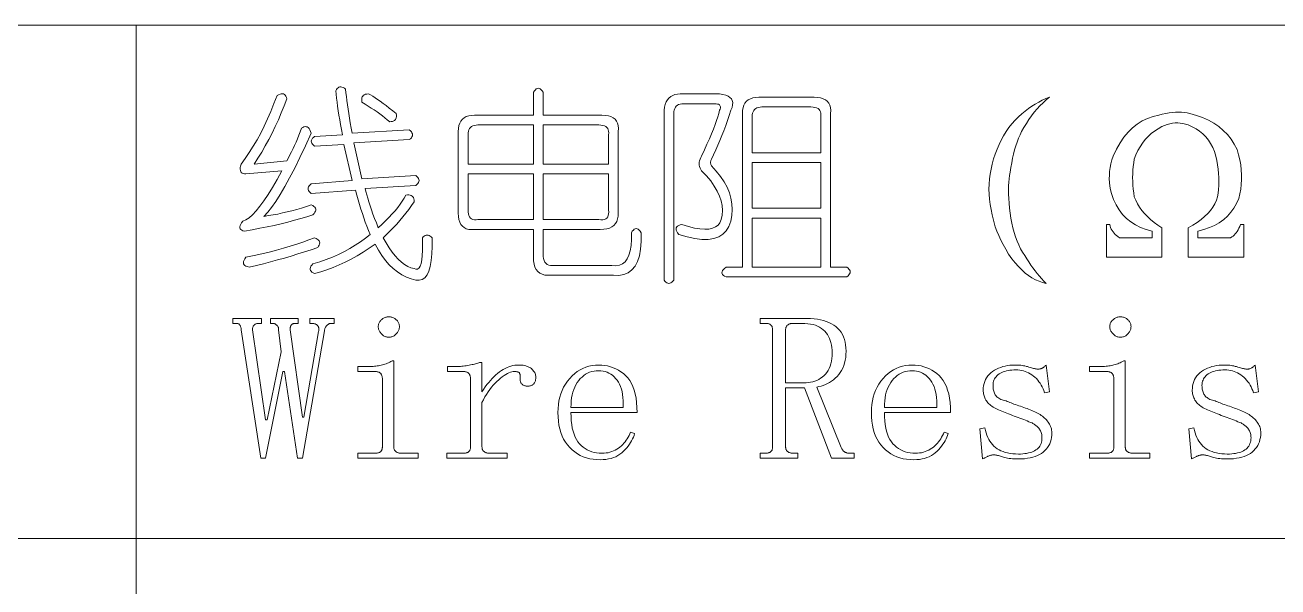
# Model space of a CAD drawing. Extents: x 1 to 297, y 1 to 210.
# Drawn here: x 130.98 to 144.13, y 50.61 to 56.51 of the extents above; entities that cross this region are included whole.
import ezdxf

# ---------------------------------------------------------------- set-up
doc = ezdxf.new("R2010")
doc.units = 0

msp = doc.modelspace()

# ---------------------------------------------------------------- linework, layer by layer
at = {"color": 7, "lineweight": 13}
for p, q in [((1.306, 56.508), (219.321, 56.508)), ((132.141, 56.508), (132.141, 29.565)), ((1.306, 51.119), (219.321, 51.119))]:
    msp.add_line(p, q, dxfattribs=at)
for points in [[(133.621, 55.768), (133.637, 55.777), (133.653, 55.783), (133.666, 55.786), (133.679, 55.787), (133.69, 55.785), (133.699, 55.78), (133.707, 55.773), (133.714, 55.762), (133.72, 55.749), (133.724, 55.733), (133.696, 55.659), (133.666, 55.585), (133.635, 55.513), (133.603, 55.443), (133.57, 55.373), (133.535, 55.306), (133.498, 55.239), (133.461, 55.174), (133.421, 55.11), (133.381, 55.048), (133.724, 55.082), (133.741, 55.113), (133.757, 55.145), (133.774, 55.178), (133.79, 55.211), (133.805, 55.245), (133.821, 55.279), (133.835, 55.315), (133.85, 55.351), (133.864, 55.387), (133.878, 55.425), (133.892, 55.434), (133.904, 55.439), (133.916, 55.442), (133.928, 55.441), (133.938, 55.438), (133.948, 55.431), (133.957, 55.421), (133.966, 55.408), (133.974, 55.392), (133.981, 55.373), (133.92, 55.241), (133.862, 55.119), (133.807, 55.007), (133.753, 54.904), (133.702, 54.812), (133.654, 54.73), (133.608, 54.657), (133.564, 54.594), (133.523, 54.542), (133.484, 54.499), (133.532, 54.507), (133.581, 54.515), (133.629, 54.524), (133.679, 54.535), (133.728, 54.546), (133.778, 54.559), (133.828, 54.572), (133.879, 54.587), (133.93, 54.603), (133.981, 54.619), (133.997, 54.612), (134.009, 54.604), (134.019, 54.595), (134.025, 54.586), (134.028, 54.576), (134.028, 54.566), (134.025, 54.554), (134.019, 54.542), (134.01, 54.53), (133.998, 54.516), (133.935, 54.496), (133.871, 54.477), (133.804, 54.458), (133.735, 54.439), (133.664, 54.422), (133.591, 54.405), (133.516, 54.389), (133.439, 54.374), (133.359, 54.359), (133.278, 54.345), (133.263, 54.349), (133.25, 54.354), (133.241, 54.361), (133.234, 54.37), (133.231, 54.379), (133.231, 54.39), (133.234, 54.402), (133.24, 54.416), (133.249, 54.431), (133.261, 54.448), (133.293, 54.462), (133.327, 54.485), (133.363, 54.517), (133.401, 54.557), (133.441, 54.606), (133.483, 54.664), (133.527, 54.73), (133.574, 54.804), (133.622, 54.887), (133.672, 54.979), (133.295, 54.945), (133.279, 54.946), (133.266, 54.949), (133.255, 54.954), (133.246, 54.961), (133.24, 54.971), (133.236, 54.982), (133.234, 54.995), (133.235, 55.011), (133.238, 55.028), (133.244, 55.048), (133.288, 55.107), (133.33, 55.17), (133.371, 55.235), (133.411, 55.303), (133.45, 55.373), (133.487, 55.447), (133.522, 55.523), (133.557, 55.602), (133.589, 55.683)], [(134.341, 55.836), (134.345, 55.798), (134.349, 55.757), (134.354, 55.715), (134.36, 55.672), (134.367, 55.626), (134.374, 55.579), (134.382, 55.53), (134.39, 55.48), (134.4, 55.427), (134.41, 55.373), (135.01, 55.408), (135.022, 55.397), (135.032, 55.387), (135.038, 55.377), (135.042, 55.367), (135.044, 55.356), (135.042, 55.346), (135.038, 55.336), (135.032, 55.325), (135.022, 55.315), (135.01, 55.305), (134.427, 55.271), (134.512, 54.893), (135.078, 54.928), (135.09, 54.917), (135.1, 54.907), (135.107, 54.897), (135.111, 54.887), (135.112, 54.876), (135.111, 54.866), (135.107, 54.856), (135.1, 54.845), (135.09, 54.835), (135.078, 54.825), (134.547, 54.791), (134.554, 54.759), (134.563, 54.725), (134.573, 54.689), (134.585, 54.651), (134.598, 54.611), (134.613, 54.568), (134.628, 54.524), (134.645, 54.478), (134.664, 54.43), (134.684, 54.379), (134.724, 54.417), (134.761, 54.453), (134.796, 54.489), (134.829, 54.525), (134.86, 54.559), (134.888, 54.593), (134.913, 54.626), (134.936, 54.659), (134.957, 54.691), (134.975, 54.722), (134.992, 54.724), (135.006, 54.725), (135.019, 54.723), (135.03, 54.719), (135.04, 54.713), (135.047, 54.706), (135.053, 54.696), (135.058, 54.684), (135.06, 54.67), (135.061, 54.653), (135.033, 54.613), (135.004, 54.573), (134.974, 54.533), (134.943, 54.494), (134.911, 54.456), (134.878, 54.419), (134.844, 54.382), (134.809, 54.346), (134.772, 54.311), (134.735, 54.276), (134.766, 54.221), (134.798, 54.17), (134.829, 54.125), (134.861, 54.084), (134.894, 54.049), (134.927, 54.019), (134.96, 53.994), (134.993, 53.975), (135.027, 53.96), (135.061, 53.951), (135.08, 53.945), (135.097, 53.947), (135.112, 53.958), (135.124, 53.978), (135.134, 54.006), (135.141, 54.043), (135.146, 54.089), (135.149, 54.143), (135.149, 54.205), (135.147, 54.276), (135.157, 54.286), (135.167, 54.293), (135.178, 54.298), (135.188, 54.301), (135.198, 54.302), (135.208, 54.301), (135.219, 54.298), (135.229, 54.293), (135.239, 54.286), (135.25, 54.276), (135.251, 54.185), (135.248, 54.105), (135.241, 54.035), (135.23, 53.975), (135.215, 53.925), (135.196, 53.885), (135.173, 53.856), (135.145, 53.837), (135.114, 53.829), (135.078, 53.831), (135.028, 53.844), (134.979, 53.862), (134.932, 53.886), (134.886, 53.916), (134.842, 53.951), (134.8, 53.991), (134.76, 54.037), (134.722, 54.088), (134.685, 54.145), (134.65, 54.208), (134.588, 54.165), (134.525, 54.124), (134.463, 54.086), (134.4, 54.051), (134.337, 54.019), (134.273, 53.99), (134.209, 53.963), (134.145, 53.939), (134.08, 53.918), (134.015, 53.899), (134, 53.906), (133.987, 53.914), (133.978, 53.923), (133.971, 53.932), (133.968, 53.942), (133.968, 53.953), (133.971, 53.964), (133.977, 53.976), (133.986, 53.989), (133.998, 54.002), (134.069, 54.024), (134.137, 54.047), (134.203, 54.073), (134.267, 54.101), (134.328, 54.131), (134.387, 54.162), (134.443, 54.196), (134.497, 54.232), (134.549, 54.27), (134.598, 54.311), (134.581, 54.352), (134.565, 54.395), (134.548, 54.439), (134.532, 54.483), (134.517, 54.529), (134.501, 54.576), (134.487, 54.624), (134.472, 54.673), (134.458, 54.723), (134.444, 54.773), (133.981, 54.739), (133.969, 54.749), (133.959, 54.76), (133.952, 54.77), (133.948, 54.78), (133.947, 54.791), (133.948, 54.801), (133.952, 54.811), (133.959, 54.821), (133.969, 54.832), (133.981, 54.842), (134.41, 54.876), (134.324, 55.253), (134.015, 55.236), (134.003, 55.247), (133.993, 55.257), (133.986, 55.267), (133.982, 55.277), (133.981, 55.288), (133.982, 55.298), (133.986, 55.308), (133.993, 55.319), (134.003, 55.329), (134.015, 55.339), (134.307, 55.356), (134.297, 55.41), (134.288, 55.463), (134.279, 55.513), (134.271, 55.562), (134.264, 55.609), (134.257, 55.655), (134.252, 55.698), (134.246, 55.74), (134.242, 55.781), (134.238, 55.819), (134.245, 55.832), (134.253, 55.842), (134.262, 55.849), (134.271, 55.855), (134.281, 55.858), (134.292, 55.858), (134.303, 55.856), (134.315, 55.852), (134.328, 55.845)], [(134.581, 55.785), (134.602, 55.774), (134.626, 55.76), (134.65, 55.745), (134.677, 55.727), (134.705, 55.708), (134.735, 55.686), (134.767, 55.662), (134.8, 55.637), (134.836, 55.609), (134.872, 55.579), (134.875, 55.563), (134.875, 55.548), (134.873, 55.535), (134.87, 55.524), (134.864, 55.515), (134.856, 55.507), (134.846, 55.501), (134.834, 55.497), (134.82, 55.494), (134.804, 55.493), (134.779, 55.514), (134.754, 55.535), (134.727, 55.555), (134.7, 55.576), (134.671, 55.596), (134.641, 55.617), (134.611, 55.637), (134.579, 55.658), (134.546, 55.679), (134.512, 55.699), (134.51, 55.715), (134.51, 55.73), (134.511, 55.743), (134.515, 55.754), (134.521, 55.763), (134.529, 55.771), (134.539, 55.777), (134.551, 55.781), (134.565, 55.784)], [(136.415, 55.802), (136.415, 55.562), (137.032, 55.562), (137.068, 55.56), (137.1, 55.555), (137.127, 55.547), (137.15, 55.535), (137.17, 55.519), (137.185, 55.5), (137.196, 55.478), (137.202, 55.452), (137.205, 55.423), (137.204, 55.391), (137.204, 54.533), (137.202, 54.501), (137.196, 54.472), (137.187, 54.446), (137.174, 54.424), (137.157, 54.405), (137.136, 54.389), (137.111, 54.377), (137.083, 54.369), (137.051, 54.364), (137.015, 54.362), (136.415, 54.362), (136.415, 54.105), (136.416, 54.079), (136.42, 54.056), (136.426, 54.036), (136.434, 54.02), (136.445, 54.006), (136.458, 53.996), (136.474, 53.988), (136.492, 53.984), (136.512, 53.983), (136.535, 53.985), (137.135, 53.985), (137.177, 53.982), (137.215, 53.988), (137.247, 54.001), (137.275, 54.023), (137.298, 54.053), (137.316, 54.092), (137.33, 54.138), (137.338, 54.193), (137.342, 54.256), (137.341, 54.328), (137.351, 54.343), (137.362, 54.355), (137.372, 54.364), (137.382, 54.369), (137.392, 54.371), (137.403, 54.369), (137.413, 54.364), (137.423, 54.355), (137.434, 54.343), (137.444, 54.328), (137.444, 54.237), (137.438, 54.156), (137.425, 54.086), (137.405, 54.026), (137.38, 53.976), (137.347, 53.937), (137.308, 53.908), (137.263, 53.889), (137.211, 53.88), (137.152, 53.882), (136.501, 53.882), (136.465, 53.881), (136.433, 53.884), (136.405, 53.892), (136.38, 53.904), (136.36, 53.921), (136.343, 53.942), (136.329, 53.967), (136.32, 53.997), (136.314, 54.032), (136.312, 54.071), (136.312, 54.362), (135.695, 54.362), (135.663, 54.361), (135.634, 54.363), (135.608, 54.37), (135.586, 54.381), (135.567, 54.396), (135.551, 54.415), (135.539, 54.439), (135.531, 54.466), (135.526, 54.498), (135.524, 54.533), (135.524, 55.391), (135.526, 55.423), (135.531, 55.452), (135.539, 55.478), (135.551, 55.5), (135.567, 55.519), (135.586, 55.535), (135.608, 55.547), (135.634, 55.555), (135.663, 55.56), (135.695, 55.562), (136.312, 55.562), (136.312, 55.802), (136.323, 55.817), (136.333, 55.829), (136.343, 55.838), (136.354, 55.843), (136.364, 55.845), (136.374, 55.843), (136.384, 55.838), (136.395, 55.829), (136.405, 55.817)], [(137.855, 55.785), (138.267, 55.785), (138.302, 55.78), (138.332, 55.773), (138.357, 55.762), (138.376, 55.749), (138.391, 55.733), (138.4, 55.715), (138.405, 55.694), (138.404, 55.67), (138.398, 55.643), (138.387, 55.613), (138.369, 55.559), (138.351, 55.505), (138.332, 55.452), (138.313, 55.399), (138.292, 55.348), (138.271, 55.297), (138.25, 55.246), (138.228, 55.197), (138.205, 55.147), (138.181, 55.099), (138.178, 55.092), (138.176, 55.085), (138.174, 55.079), (138.173, 55.072), (138.172, 55.065), (138.173, 55.058), (138.174, 55.051), (138.176, 55.044), (138.178, 55.037), (138.181, 55.031), (138.232, 54.975), (138.277, 54.919), (138.315, 54.863), (138.346, 54.806), (138.37, 54.748), (138.387, 54.689), (138.397, 54.63), (138.4, 54.57), (138.397, 54.509), (138.387, 54.448), (138.366, 54.394), (138.337, 54.349), (138.301, 54.313), (138.258, 54.286), (138.207, 54.268), (138.148, 54.258), (138.082, 54.258), (138.008, 54.267), (137.927, 54.284), (137.838, 54.311), (137.826, 54.327), (137.818, 54.342), (137.812, 54.356), (137.811, 54.368), (137.812, 54.379), (137.818, 54.389), (137.826, 54.397), (137.838, 54.404), (137.854, 54.409), (137.872, 54.413), (137.941, 54.392), (138.004, 54.377), (138.061, 54.368), (138.111, 54.364), (138.155, 54.366), (138.193, 54.374), (138.225, 54.388), (138.251, 54.408), (138.27, 54.433), (138.284, 54.465), (138.294, 54.513), (138.298, 54.562), (138.294, 54.612), (138.284, 54.662), (138.267, 54.713), (138.243, 54.765), (138.212, 54.818), (138.174, 54.871), (138.13, 54.925), (138.078, 54.979), (138.069, 54.993), (138.062, 55.007), (138.057, 55.022), (138.053, 55.037), (138.052, 55.052), (138.053, 55.068), (138.057, 55.084), (138.062, 55.1), (138.069, 55.116), (138.078, 55.133), (138.108, 55.197), (138.135, 55.257), (138.16, 55.313), (138.182, 55.367), (138.202, 55.416), (138.22, 55.463), (138.235, 55.505), (138.248, 55.545), (138.259, 55.581), (138.267, 55.613), (138.272, 55.626), (138.276, 55.638), (138.276, 55.648), (138.275, 55.657), (138.271, 55.665), (138.265, 55.671), (138.256, 55.676), (138.245, 55.679), (138.231, 55.681), (138.215, 55.682), (137.89, 55.682), (137.87, 55.681), (137.853, 55.678), (137.837, 55.673), (137.824, 55.666), (137.812, 55.656), (137.803, 55.645), (137.796, 55.632), (137.791, 55.616), (137.788, 55.599), (137.787, 55.579), (137.787, 53.831), (137.776, 53.818), (137.766, 53.809), (137.756, 53.802), (137.746, 53.798), (137.735, 53.796), (137.725, 53.798), (137.715, 53.802), (137.704, 53.809), (137.694, 53.818), (137.684, 53.831), (137.684, 55.613), (137.689, 55.646), (137.696, 55.675), (137.706, 55.701), (137.72, 55.723), (137.735, 55.742), (137.754, 55.757), (137.775, 55.769), (137.799, 55.778), (137.826, 55.783)], [(138.678, 55.751), (139.261, 55.751), (139.297, 55.749), (139.328, 55.744), (139.356, 55.735), (139.379, 55.723), (139.398, 55.708), (139.413, 55.689), (139.424, 55.667), (139.431, 55.641), (139.434, 55.612), (139.432, 55.579), (139.432, 53.968), (139.604, 53.968), (139.616, 53.957), (139.626, 53.947), (139.633, 53.937), (139.637, 53.927), (139.638, 53.916), (139.637, 53.906), (139.633, 53.896), (139.626, 53.885), (139.616, 53.875), (139.604, 53.865), (138.335, 53.865), (138.32, 53.872), (138.308, 53.88), (138.299, 53.889), (138.294, 53.898), (138.292, 53.908), (138.294, 53.918), (138.299, 53.93), (138.308, 53.942), (138.32, 53.954), (138.335, 53.968), (138.507, 53.968), (138.507, 55.579), (138.508, 55.612), (138.514, 55.641), (138.522, 55.667), (138.534, 55.689), (138.55, 55.708), (138.568, 55.723), (138.591, 55.735), (138.616, 55.744), (138.646, 55.749)], [(139.227, 55.648), (138.712, 55.648), (138.693, 55.647), (138.675, 55.644), (138.66, 55.638), (138.647, 55.631), (138.635, 55.622), (138.626, 55.611), (138.619, 55.597), (138.614, 55.582), (138.611, 55.564), (138.61, 55.545), (138.61, 55.168), (139.33, 55.168), (139.33, 55.545), (139.332, 55.564), (139.331, 55.582), (139.327, 55.597), (139.321, 55.611), (139.312, 55.622), (139.301, 55.631), (139.286, 55.638), (139.269, 55.644), (139.249, 55.647)], [(141.73, 55.751), (141.696, 55.722), (141.663, 55.692), (141.631, 55.661), (141.601, 55.627), (141.571, 55.592), (141.542, 55.555), (141.515, 55.517), (141.488, 55.476), (141.463, 55.434), (141.438, 55.391), (141.422, 55.355), (141.406, 55.319), (141.391, 55.28), (141.378, 55.24), (141.365, 55.198), (141.354, 55.154), (141.343, 55.109), (141.334, 55.061), (141.326, 55.013), (141.318, 54.962), (141.312, 54.93), (141.307, 54.895), (141.304, 54.859), (141.302, 54.819), (141.301, 54.778), (141.302, 54.734), (141.304, 54.687), (141.307, 54.638), (141.312, 54.587), (141.318, 54.533), (141.326, 54.48), (141.335, 54.428), (141.346, 54.378), (141.359, 54.33), (141.374, 54.285), (141.39, 54.241), (141.408, 54.2), (141.428, 54.16), (141.449, 54.123), (141.472, 54.088), (141.493, 54.054), (141.514, 54.021), (141.536, 53.989), (141.557, 53.959), (141.58, 53.929), (141.602, 53.901), (141.625, 53.873), (141.648, 53.846), (141.671, 53.821), (141.695, 53.796), (141.658, 53.805), (141.621, 53.818), (141.584, 53.834), (141.547, 53.854), (141.511, 53.878), (141.475, 53.905), (141.44, 53.937), (141.405, 53.972), (141.37, 54.011), (141.335, 54.053), (141.302, 54.104), (141.272, 54.154), (141.245, 54.203), (141.22, 54.251), (141.198, 54.298), (141.179, 54.343), (141.162, 54.388), (141.149, 54.432), (141.138, 54.475), (141.13, 54.516), (141.117, 54.571), (141.108, 54.625), (141.101, 54.679), (141.097, 54.733), (141.095, 54.786), (141.097, 54.839), (141.101, 54.892), (141.108, 54.944), (141.117, 54.996), (141.13, 55.048), (141.144, 55.102), (141.161, 55.154), (141.18, 55.205), (141.201, 55.253), (141.224, 55.301), (141.249, 55.346), (141.276, 55.39), (141.305, 55.432), (141.336, 55.472), (141.37, 55.511), (141.404, 55.544), (141.439, 55.575), (141.474, 55.604), (141.509, 55.631), (141.545, 55.656), (141.581, 55.679), (141.618, 55.7), (141.655, 55.719), (141.692, 55.736)], [(142.878, 55.562), (142.915, 55.571), (142.952, 55.579), (142.987, 55.585), (143.021, 55.589), (143.054, 55.592), (143.086, 55.593), (143.117, 55.592), (143.147, 55.589), (143.176, 55.585), (143.204, 55.579), (143.274, 55.56), (143.339, 55.537), (143.4, 55.509), (143.456, 55.478), (143.508, 55.442), (143.556, 55.402), (143.599, 55.358), (143.637, 55.31), (143.671, 55.258), (143.701, 55.202), (143.717, 55.147), (143.729, 55.094), (143.739, 55.041), (143.745, 54.988), (143.748, 54.936), (143.748, 54.885), (143.745, 54.835), (143.739, 54.785), (143.73, 54.736), (143.718, 54.688), (143.695, 54.635), (143.668, 54.586), (143.636, 54.542), (143.6, 54.501), (143.56, 54.465), (143.514, 54.433), (143.465, 54.405), (143.411, 54.381), (143.352, 54.361), (143.29, 54.345), (143.29, 54.276), (143.632, 54.276), (143.646, 54.284), (143.658, 54.293), (143.67, 54.303), (143.682, 54.315), (143.692, 54.328), (143.702, 54.342), (143.712, 54.358), (143.72, 54.375), (143.728, 54.394), (143.735, 54.413), (143.77, 54.413), (143.77, 54.071), (143.187, 54.071), (143.187, 54.379), (143.236, 54.407), (143.281, 54.436), (143.322, 54.466), (143.36, 54.497), (143.392, 54.529), (143.421, 54.562), (143.446, 54.596), (143.466, 54.631), (143.483, 54.668), (143.495, 54.705), (143.501, 54.743), (143.506, 54.782), (143.508, 54.823), (143.509, 54.864), (143.508, 54.906), (143.506, 54.95), (143.501, 54.994), (143.495, 55.039), (143.488, 55.086), (143.478, 55.133), (143.463, 55.18), (143.445, 55.223), (143.423, 55.264), (143.399, 55.301), (143.371, 55.335), (143.34, 55.366), (143.307, 55.394), (143.27, 55.419), (143.23, 55.44), (143.187, 55.459), (143.159, 55.468), (143.132, 55.475), (143.104, 55.479), (143.077, 55.481), (143.05, 55.481), (143.022, 55.478), (142.995, 55.472), (142.967, 55.465), (142.94, 55.455), (142.912, 55.442), (142.872, 55.42), (142.835, 55.395), (142.8, 55.368), (142.767, 55.338), (142.737, 55.305), (142.709, 55.269), (142.683, 55.231), (142.66, 55.19), (142.639, 55.146), (142.621, 55.099), (142.615, 55.061), (142.61, 55.023), (142.607, 54.984), (142.605, 54.946), (142.604, 54.906), (142.605, 54.867), (142.607, 54.827), (142.61, 54.786), (142.615, 54.746), (142.621, 54.705), (142.636, 54.668), (142.655, 54.631), (142.676, 54.596), (142.701, 54.562), (142.728, 54.529), (142.759, 54.497), (142.793, 54.466), (142.829, 54.436), (142.869, 54.407), (142.912, 54.379), (142.912, 54.071), (142.33, 54.071), (142.33, 54.413), (142.364, 54.413), (142.368, 54.397), (142.373, 54.381), (142.38, 54.365), (142.389, 54.35), (142.398, 54.336), (142.409, 54.323), (142.421, 54.31), (142.435, 54.298), (142.45, 54.287), (142.467, 54.276), (142.81, 54.276), (142.81, 54.345), (142.747, 54.361), (142.688, 54.383), (142.634, 54.409), (142.585, 54.441), (142.54, 54.478), (142.499, 54.52), (142.463, 54.567), (142.431, 54.619), (142.404, 54.677), (142.381, 54.739), (142.372, 54.777), (142.365, 54.815), (142.361, 54.854), (142.359, 54.893), (142.36, 54.932), (142.362, 54.972), (142.368, 55.012), (142.376, 55.052), (142.386, 55.092), (142.398, 55.133), (142.434, 55.206), (142.472, 55.271), (142.513, 55.33), (142.557, 55.383), (142.604, 55.429), (142.653, 55.469), (142.705, 55.502), (142.76, 55.528), (142.818, 55.548)], [(136.312, 55.459), (135.73, 55.459), (135.71, 55.458), (135.693, 55.455), (135.677, 55.45), (135.664, 55.443), (135.652, 55.433), (135.643, 55.422), (135.636, 55.409), (135.631, 55.393), (135.628, 55.376), (135.627, 55.356), (135.627, 55.048), (136.312, 55.048)], [(136.998, 55.459), (136.415, 55.459), (136.415, 55.048), (137.101, 55.048), (137.101, 55.356), (137.103, 55.376), (137.102, 55.393), (137.099, 55.409), (137.093, 55.422), (137.084, 55.433), (137.072, 55.443), (137.058, 55.45), (137.041, 55.455), (137.021, 55.458)], [(139.33, 55.065), (138.61, 55.065), (138.61, 54.585), (139.33, 54.585)], [(136.312, 54.945), (135.627, 54.945), (135.627, 54.568), (135.628, 54.545), (135.631, 54.525), (135.636, 54.508), (135.643, 54.494), (135.652, 54.482), (135.664, 54.473), (135.677, 54.467), (135.693, 54.463), (135.71, 54.463), (135.73, 54.465), (136.312, 54.465)], [(137.101, 54.945), (136.415, 54.945), (136.415, 54.465), (136.998, 54.465), (137.021, 54.463), (137.041, 54.463), (137.058, 54.467), (137.072, 54.473), (137.084, 54.482), (137.093, 54.494), (137.099, 54.508), (137.102, 54.525), (137.103, 54.545), (137.101, 54.568)], [(139.33, 54.482), (138.61, 54.482), (138.61, 53.968), (139.33, 53.968)], [(134.015, 54.276), (134.031, 54.269), (134.044, 54.261), (134.054, 54.253), (134.062, 54.243), (134.067, 54.233), (134.069, 54.223), (134.068, 54.211), (134.065, 54.199), (134.058, 54.187), (134.05, 54.173), (133.981, 54.15), (133.911, 54.127), (133.841, 54.105), (133.77, 54.083), (133.698, 54.062), (133.626, 54.042), (133.553, 54.022), (133.479, 54.003), (133.405, 53.985), (133.33, 53.968), (133.311, 53.972), (133.295, 53.977), (133.283, 53.984), (133.275, 53.992), (133.27, 54.002), (133.268, 54.013), (133.27, 54.025), (133.275, 54.039), (133.283, 54.054), (133.295, 54.071), (133.38, 54.088), (133.461, 54.106), (133.54, 54.125), (133.616, 54.145), (133.69, 54.165), (133.76, 54.186), (133.828, 54.207), (133.893, 54.23), (133.956, 54.253)], [(134.221, 53.428), (134.221, 53.376), (134.187, 53.376), (134.183, 53.376), (134.18, 53.376), (134.176, 53.375), (134.172, 53.374), (134.168, 53.372), (134.165, 53.37), (134.161, 53.368), (134.157, 53.365), (134.152, 53.362), (134.148, 53.359), (134.144, 53.355), (134.14, 53.351), (134.136, 53.347), (134.133, 53.341), (134.13, 53.336), (134.127, 53.329), (134.124, 53.323), (134.122, 53.315), (134.12, 53.307), (134.118, 53.299), (133.887, 51.962), (133.835, 51.962), (133.698, 52.871), (133.681, 52.871), (133.501, 51.962), (133.45, 51.962), (133.244, 53.308), (133.244, 53.314), (133.243, 53.321), (133.243, 53.327), (133.242, 53.332), (133.241, 53.338), (133.239, 53.343), (133.238, 53.347), (133.236, 53.352), (133.233, 53.356), (133.231, 53.359), (133.228, 53.362), (133.225, 53.365), (133.222, 53.368), (133.219, 53.37), (133.215, 53.372), (133.211, 53.374), (133.207, 53.375), (133.202, 53.376), (133.197, 53.376), (133.192, 53.376), (133.158, 53.376), (133.158, 53.428), (133.458, 53.428), (133.458, 53.376), (133.432, 53.376), (133.426, 53.376), (133.419, 53.376), (133.413, 53.375), (133.408, 53.374), (133.402, 53.372), (133.397, 53.37), (133.393, 53.368), (133.389, 53.365), (133.385, 53.362), (133.381, 53.359), (133.378, 53.356), (133.375, 53.352), (133.372, 53.347), (133.37, 53.343), (133.368, 53.338), (133.367, 53.332), (133.365, 53.327), (133.365, 53.321), (133.364, 53.314), (133.364, 53.308), (133.501, 52.365), (133.518, 52.365), (133.664, 53.076), (133.638, 53.308), (133.638, 53.314), (133.637, 53.321), (133.636, 53.327), (133.635, 53.332), (133.633, 53.338), (133.63, 53.343), (133.628, 53.347), (133.624, 53.352), (133.621, 53.356), (133.617, 53.359), (133.612, 53.362), (133.608, 53.365), (133.604, 53.368), (133.6, 53.37), (133.596, 53.372), (133.593, 53.374), (133.589, 53.375), (133.585, 53.376), (133.582, 53.376), (133.578, 53.376), (133.552, 53.376), (133.552, 53.428), (133.844, 53.428), (133.844, 53.376), (133.818, 53.376), (133.811, 53.376), (133.805, 53.376), (133.799, 53.375), (133.794, 53.374), (133.789, 53.372), (133.785, 53.37), (133.781, 53.368), (133.777, 53.365), (133.774, 53.362), (133.771, 53.359), (133.769, 53.356), (133.766, 53.352), (133.764, 53.347), (133.763, 53.343), (133.761, 53.338), (133.76, 53.332), (133.759, 53.327), (133.759, 53.321), (133.758, 53.314), (133.758, 53.308), (133.887, 52.391), (133.904, 52.391), (134.058, 53.291), (134.06, 53.299), (134.06, 53.307), (134.061, 53.314), (134.06, 53.321), (134.059, 53.328), (134.058, 53.334), (134.055, 53.34), (134.053, 53.345), (134.049, 53.35), (134.045, 53.355), (134.041, 53.359), (134.036, 53.363), (134.031, 53.366), (134.026, 53.369), (134.021, 53.371), (134.015, 53.373), (134.009, 53.374), (134.003, 53.375), (133.996, 53.376), (133.99, 53.376), (133.964, 53.376), (133.964, 53.428)], [(134.795, 53.445), (134.804, 53.445), (134.812, 53.444), (134.82, 53.442), (134.828, 53.44), (134.836, 53.437), (134.844, 53.434), (134.851, 53.43), (134.858, 53.426), (134.865, 53.421), (134.872, 53.415), (134.879, 53.409), (134.885, 53.402), (134.89, 53.396), (134.894, 53.389), (134.898, 53.382), (134.901, 53.374), (134.904, 53.367), (134.905, 53.359), (134.906, 53.35), (134.907, 53.342), (134.906, 53.334), (134.905, 53.325), (134.904, 53.317), (134.901, 53.309), (134.898, 53.301), (134.894, 53.294), (134.89, 53.286), (134.885, 53.279), (134.879, 53.272), (134.872, 53.265), (134.865, 53.258), (134.858, 53.253), (134.851, 53.247), (134.844, 53.243), (134.836, 53.239), (134.828, 53.236), (134.82, 53.234), (134.812, 53.232), (134.804, 53.231), (134.795, 53.231), (134.787, 53.231), (134.778, 53.232), (134.77, 53.234), (134.762, 53.236), (134.755, 53.239), (134.747, 53.243), (134.739, 53.247), (134.732, 53.253), (134.725, 53.258), (134.718, 53.265), (134.712, 53.272), (134.706, 53.279), (134.701, 53.286), (134.696, 53.294), (134.692, 53.301), (134.689, 53.309), (134.687, 53.317), (134.685, 53.325), (134.684, 53.334), (134.684, 53.342), (134.684, 53.35), (134.685, 53.359), (134.687, 53.367), (134.689, 53.374), (134.692, 53.382), (134.696, 53.389), (134.701, 53.396), (134.706, 53.402), (134.712, 53.409), (134.718, 53.415), (134.725, 53.421), (134.732, 53.426), (134.739, 53.43), (134.747, 53.434), (134.755, 53.437), (134.762, 53.44), (134.77, 53.442), (134.778, 53.444), (134.787, 53.445)], [(139.595, 53.085), (139.594, 53.051), (139.592, 53.019), (139.587, 52.989), (139.58, 52.96), (139.572, 52.933), (139.561, 52.907), (139.549, 52.883), (139.535, 52.86), (139.519, 52.839), (139.501, 52.819), (139.482, 52.801), (139.462, 52.785), (139.442, 52.77), (139.421, 52.756), (139.4, 52.744), (139.379, 52.734), (139.356, 52.725), (139.334, 52.718), (139.31, 52.712), (139.287, 52.708), (139.544, 52.073), (139.547, 52.067), (139.551, 52.061), (139.555, 52.055), (139.558, 52.049), (139.562, 52.045), (139.566, 52.04), (139.57, 52.036), (139.574, 52.032), (139.578, 52.029), (139.582, 52.026), (139.587, 52.024), (139.591, 52.022), (139.596, 52.02), (139.6, 52.018), (139.605, 52.017), (139.61, 52.015), (139.615, 52.015), (139.619, 52.014), (139.624, 52.014), (139.63, 52.013), (139.681, 52.013), (139.681, 51.962), (139.441, 51.962), (139.158, 52.699), (138.961, 52.699), (138.961, 52.082), (138.961, 52.075), (138.962, 52.069), (138.963, 52.063), (138.964, 52.057), (138.966, 52.052), (138.969, 52.047), (138.971, 52.042), (138.975, 52.038), (138.978, 52.034), (138.982, 52.031), (138.987, 52.027), (138.992, 52.024), (138.996, 52.022), (139.002, 52.02), (139.007, 52.018), (139.013, 52.016), (139.019, 52.015), (139.025, 52.014), (139.031, 52.014), (139.038, 52.013), (139.09, 52.013), (139.09, 51.962), (138.695, 51.962), (138.695, 52.013), (138.747, 52.013), (138.755, 52.014), (138.763, 52.014), (138.77, 52.015), (138.777, 52.016), (138.783, 52.018), (138.789, 52.02), (138.794, 52.022), (138.799, 52.024), (138.803, 52.027), (138.807, 52.031), (138.81, 52.034), (138.813, 52.038), (138.815, 52.042), (138.818, 52.047), (138.82, 52.052), (138.821, 52.057), (138.822, 52.063), (138.823, 52.069), (138.824, 52.075), (138.824, 52.082), (138.824, 53.308), (138.824, 53.314), (138.823, 53.321), (138.822, 53.327), (138.821, 53.332), (138.82, 53.338), (138.818, 53.343), (138.815, 53.347), (138.813, 53.352), (138.81, 53.356), (138.807, 53.359), (138.803, 53.362), (138.799, 53.365), (138.794, 53.368), (138.789, 53.37), (138.783, 53.372), (138.777, 53.374), (138.77, 53.375), (138.763, 53.376), (138.755, 53.376), (138.747, 53.376), (138.695, 53.376), (138.695, 53.428), (139.184, 53.428), (139.222, 53.427), (139.259, 53.424), (139.294, 53.42), (139.327, 53.414), (139.358, 53.406), (139.388, 53.397), (139.416, 53.386), (139.442, 53.373), (139.466, 53.358), (139.488, 53.342), (139.508, 53.324), (139.527, 53.304), (139.543, 53.283), (139.557, 53.26), (139.568, 53.235), (139.578, 53.208), (139.586, 53.18), (139.591, 53.15), (139.594, 53.118)], [(142.475, 53.445), (142.484, 53.445), (142.492, 53.444), (142.5, 53.442), (142.508, 53.44), (142.516, 53.437), (142.524, 53.434), (142.531, 53.43), (142.538, 53.426), (142.545, 53.421), (142.552, 53.415), (142.559, 53.409), (142.565, 53.402), (142.57, 53.396), (142.574, 53.389), (142.578, 53.382), (142.581, 53.374), (142.584, 53.367), (142.585, 53.359), (142.586, 53.35), (142.587, 53.342), (142.586, 53.334), (142.585, 53.325), (142.584, 53.317), (142.581, 53.309), (142.578, 53.301), (142.574, 53.294), (142.57, 53.286), (142.565, 53.279), (142.559, 53.272), (142.552, 53.265), (142.545, 53.258), (142.538, 53.253), (142.531, 53.247), (142.524, 53.243), (142.516, 53.239), (142.508, 53.236), (142.5, 53.234), (142.492, 53.232), (142.484, 53.231), (142.475, 53.231), (142.467, 53.231), (142.458, 53.232), (142.45, 53.234), (142.442, 53.236), (142.435, 53.239), (142.427, 53.243), (142.419, 53.247), (142.412, 53.253), (142.405, 53.258), (142.398, 53.265), (142.392, 53.272), (142.386, 53.279), (142.381, 53.286), (142.376, 53.294), (142.372, 53.301), (142.369, 53.309), (142.367, 53.317), (142.365, 53.325), (142.364, 53.334), (142.364, 53.342), (142.364, 53.35), (142.365, 53.359), (142.367, 53.367), (142.369, 53.374), (142.372, 53.382), (142.376, 53.389), (142.381, 53.396), (142.386, 53.402), (142.392, 53.409), (142.398, 53.415), (142.405, 53.421), (142.412, 53.426), (142.419, 53.43), (142.427, 53.434), (142.435, 53.437), (142.442, 53.44), (142.45, 53.442), (142.458, 53.444), (142.467, 53.445)], [(138.961, 52.751), (139.15, 52.751), (139.175, 52.751), (139.199, 52.754), (139.223, 52.758), (139.246, 52.763), (139.267, 52.77), (139.288, 52.778), (139.309, 52.788), (139.328, 52.8), (139.346, 52.813), (139.364, 52.828), (139.38, 52.844), (139.395, 52.862), (139.408, 52.882), (139.419, 52.903), (139.428, 52.926), (139.436, 52.951), (139.442, 52.978), (139.446, 53.006), (139.449, 53.036), (139.45, 53.068), (139.449, 53.096), (139.446, 53.123), (139.443, 53.149), (139.437, 53.174), (139.43, 53.197), (139.422, 53.219), (139.412, 53.24), (139.4, 53.26), (139.387, 53.278), (139.372, 53.295), (139.356, 53.31), (139.338, 53.324), (139.318, 53.336), (139.297, 53.347), (139.274, 53.356), (139.249, 53.363), (139.222, 53.369), (139.194, 53.373), (139.164, 53.375), (139.132, 53.376), (139.038, 53.376), (139.031, 53.376), (139.025, 53.376), (139.019, 53.375), (139.013, 53.374), (139.007, 53.372), (139.002, 53.37), (138.996, 53.368), (138.992, 53.365), (138.987, 53.362), (138.982, 53.359), (138.978, 53.356), (138.975, 53.352), (138.971, 53.347), (138.969, 53.343), (138.966, 53.338), (138.964, 53.332), (138.963, 53.327), (138.962, 53.321), (138.961, 53.314), (138.961, 53.308)], [(134.727, 52.793), (134.727, 52.8), (134.726, 52.807), (134.725, 52.813), (134.724, 52.819), (134.722, 52.825), (134.721, 52.83), (134.718, 52.835), (134.716, 52.84), (134.713, 52.845), (134.71, 52.849), (134.706, 52.853), (134.702, 52.857), (134.697, 52.86), (134.692, 52.863), (134.686, 52.865), (134.68, 52.867), (134.673, 52.869), (134.666, 52.87), (134.658, 52.87), (134.65, 52.871), (134.47, 52.871), (134.47, 52.922), (134.555, 52.922), (134.571, 52.922), (134.586, 52.923), (134.601, 52.923), (134.616, 52.924), (134.63, 52.925), (134.645, 52.927), (134.659, 52.928), (134.673, 52.93), (134.687, 52.932), (134.701, 52.935), (134.715, 52.938), (134.728, 52.941), (134.741, 52.944), (134.754, 52.949), (134.767, 52.953), (134.78, 52.958), (134.793, 52.963), (134.805, 52.969), (134.817, 52.975), (134.83, 52.982), (134.847, 52.982), (134.847, 52.082), (134.847, 52.075), (134.848, 52.069), (134.849, 52.063), (134.85, 52.057), (134.852, 52.052), (134.854, 52.047), (134.857, 52.042), (134.86, 52.038), (134.864, 52.034), (134.868, 52.031), (134.873, 52.027), (134.877, 52.024), (134.882, 52.022), (134.887, 52.02), (134.893, 52.018), (134.898, 52.016), (134.904, 52.015), (134.911, 52.014), (134.917, 52.014), (134.924, 52.013), (135.104, 52.013), (135.104, 51.962), (134.47, 51.962), (134.47, 52.013), (134.65, 52.013), (134.658, 52.014), (134.666, 52.014), (134.673, 52.015), (134.68, 52.016), (134.686, 52.018), (134.692, 52.02), (134.697, 52.022), (134.702, 52.024), (134.706, 52.027), (134.71, 52.031), (134.713, 52.034), (134.716, 52.038), (134.718, 52.042), (134.721, 52.047), (134.722, 52.052), (134.724, 52.057), (134.725, 52.063), (134.726, 52.069), (134.727, 52.075), (134.727, 52.082)], [(135.772, 52.656), (135.79, 52.683), (135.807, 52.709), (135.825, 52.733), (135.843, 52.756), (135.861, 52.777), (135.88, 52.798), (135.899, 52.817), (135.918, 52.835), (135.937, 52.851), (135.957, 52.866), (135.976, 52.88), (135.996, 52.893), (136.016, 52.903), (136.036, 52.913), (136.056, 52.921), (136.077, 52.927), (136.097, 52.933), (136.117, 52.936), (136.138, 52.938), (136.158, 52.939), (136.175, 52.939), (136.191, 52.938), (136.206, 52.936), (136.221, 52.933), (136.234, 52.93), (136.247, 52.925), (136.259, 52.92), (136.271, 52.914), (136.281, 52.908), (136.291, 52.901), (136.3, 52.893), (136.308, 52.885), (136.315, 52.876), (136.321, 52.868), (136.326, 52.859), (136.331, 52.85), (136.334, 52.84), (136.336, 52.831), (136.338, 52.821), (136.338, 52.811), (136.338, 52.802), (136.337, 52.794), (136.336, 52.786), (136.335, 52.779), (136.333, 52.772), (136.33, 52.765), (136.328, 52.759), (136.324, 52.753), (136.321, 52.747), (136.317, 52.742), (136.312, 52.737), (136.307, 52.733), (136.302, 52.729), (136.296, 52.726), (136.29, 52.723), (136.283, 52.72), (136.276, 52.719), (136.269, 52.717), (136.261, 52.717), (136.252, 52.716), (136.244, 52.717), (136.236, 52.717), (136.229, 52.719), (136.222, 52.72), (136.215, 52.723), (136.209, 52.726), (136.203, 52.729), (136.198, 52.733), (136.193, 52.737), (136.188, 52.742), (136.184, 52.747), (136.181, 52.753), (136.178, 52.759), (136.176, 52.765), (136.174, 52.772), (136.173, 52.779), (136.173, 52.786), (136.173, 52.794), (136.174, 52.802), (136.175, 52.811), (136.175, 52.816), (136.175, 52.821), (136.174, 52.825), (136.174, 52.83), (136.173, 52.834), (136.172, 52.838), (136.171, 52.842), (136.17, 52.846), (136.168, 52.85), (136.167, 52.853), (136.165, 52.857), (136.162, 52.86), (136.158, 52.862), (136.154, 52.864), (136.15, 52.866), (136.144, 52.868), (136.138, 52.869), (136.131, 52.87), (136.124, 52.87), (136.115, 52.871), (136.101, 52.87), (136.087, 52.867), (136.071, 52.863), (136.056, 52.857), (136.039, 52.849), (136.022, 52.84), (136.005, 52.829), (135.986, 52.816), (135.968, 52.801), (135.948, 52.785), (135.929, 52.767), (135.91, 52.748), (135.891, 52.727), (135.873, 52.705), (135.855, 52.682), (135.838, 52.657), (135.821, 52.631), (135.804, 52.604), (135.788, 52.575), (135.772, 52.545), (135.772, 52.082), (135.773, 52.075), (135.773, 52.069), (135.774, 52.063), (135.776, 52.057), (135.778, 52.052), (135.78, 52.047), (135.783, 52.042), (135.786, 52.038), (135.79, 52.034), (135.794, 52.031), (135.798, 52.027), (135.803, 52.024), (135.808, 52.022), (135.813, 52.02), (135.818, 52.018), (135.824, 52.016), (135.83, 52.015), (135.836, 52.014), (135.843, 52.014), (135.85, 52.013), (136.038, 52.013), (136.038, 51.962), (135.404, 51.962), (135.404, 52.013), (135.575, 52.013), (135.584, 52.014), (135.591, 52.014), (135.599, 52.015), (135.605, 52.016), (135.612, 52.018), (135.617, 52.02), (135.623, 52.022), (135.627, 52.024), (135.632, 52.027), (135.635, 52.031), (135.639, 52.034), (135.641, 52.038), (135.644, 52.042), (135.646, 52.047), (135.648, 52.052), (135.65, 52.057), (135.651, 52.063), (135.652, 52.069), (135.652, 52.075), (135.652, 52.082), (135.652, 52.793), (135.652, 52.8), (135.652, 52.807), (135.651, 52.813), (135.65, 52.819), (135.648, 52.825), (135.646, 52.83), (135.644, 52.835), (135.641, 52.84), (135.639, 52.845), (135.635, 52.849), (135.632, 52.853), (135.627, 52.857), (135.623, 52.86), (135.617, 52.863), (135.612, 52.865), (135.605, 52.867), (135.599, 52.869), (135.591, 52.87), (135.584, 52.87), (135.575, 52.871), (135.412, 52.871), (135.412, 52.922), (135.481, 52.922), (135.493, 52.922), (135.506, 52.923), (135.519, 52.923), (135.532, 52.924), (135.546, 52.925), (135.561, 52.927), (135.575, 52.928), (135.591, 52.93), (135.606, 52.932), (135.622, 52.935), (135.638, 52.937), (135.653, 52.94), (135.668, 52.943), (135.681, 52.946), (135.694, 52.949), (135.706, 52.952), (135.718, 52.955), (135.728, 52.958), (135.738, 52.961), (135.747, 52.965), (135.772, 52.965)], [(136.707, 52.442), (136.708, 52.397), (136.71, 52.355), (136.715, 52.315), (136.721, 52.278), (136.729, 52.244), (136.739, 52.212), (136.751, 52.183), (136.764, 52.157), (136.78, 52.133), (136.797, 52.112), (136.815, 52.093), (136.835, 52.077), (136.856, 52.062), (136.878, 52.049), (136.901, 52.038), (136.925, 52.029), (136.95, 52.022), (136.976, 52.017), (137.004, 52.014), (137.032, 52.013), (137.054, 52.014), (137.076, 52.016), (137.096, 52.019), (137.116, 52.024), (137.135, 52.03), (137.154, 52.037), (137.172, 52.045), (137.189, 52.055), (137.205, 52.066), (137.221, 52.078), (137.236, 52.091), (137.25, 52.105), (137.263, 52.119), (137.276, 52.134), (137.287, 52.15), (137.298, 52.166), (137.308, 52.182), (137.317, 52.2), (137.325, 52.218), (137.332, 52.236), (137.375, 52.219), (137.369, 52.2), (137.362, 52.182), (137.354, 52.163), (137.344, 52.144), (137.333, 52.126), (137.321, 52.108), (137.308, 52.089), (137.293, 52.071), (137.277, 52.053), (137.26, 52.035), (137.241, 52.018), (137.221, 52.002), (137.2, 51.989), (137.177, 51.977), (137.153, 51.967), (137.128, 51.959), (137.102, 51.953), (137.074, 51.948), (137.045, 51.946), (137.015, 51.945), (136.977, 51.946), (136.939, 51.95), (136.904, 51.956), (136.869, 51.965), (136.836, 51.977), (136.805, 51.991), (136.775, 52.008), (136.746, 52.027), (136.719, 52.049), (136.694, 52.073), (136.67, 52.1), (136.649, 52.129), (136.63, 52.161), (136.614, 52.194), (136.601, 52.23), (136.589, 52.268), (136.581, 52.308), (136.575, 52.35), (136.571, 52.395), (136.57, 52.442), (136.571, 52.484), (136.575, 52.525), (136.581, 52.564), (136.589, 52.602), (136.601, 52.638), (136.614, 52.673), (136.63, 52.706), (136.649, 52.738), (136.67, 52.769), (136.694, 52.798), (136.719, 52.825), (136.746, 52.849), (136.773, 52.87), (136.802, 52.888), (136.832, 52.904), (136.863, 52.917), (136.895, 52.926), (136.928, 52.933), (136.963, 52.938), (136.998, 52.939), (137.03, 52.938), (137.062, 52.935), (137.092, 52.929), (137.122, 52.921), (137.15, 52.911), (137.178, 52.899), (137.205, 52.885), (137.231, 52.868), (137.257, 52.849), (137.281, 52.828), (137.304, 52.804), (137.324, 52.777), (137.342, 52.746), (137.358, 52.713), (137.371, 52.676), (137.382, 52.635), (137.39, 52.592), (137.396, 52.545), (137.4, 52.495), (137.401, 52.442)], [(139.998, 52.442), (139.999, 52.397), (140.002, 52.355), (140.006, 52.315), (140.013, 52.278), (140.021, 52.244), (140.031, 52.212), (140.042, 52.183), (140.056, 52.157), (140.071, 52.133), (140.088, 52.112), (140.107, 52.093), (140.126, 52.077), (140.147, 52.062), (140.169, 52.049), (140.192, 52.038), (140.216, 52.029), (140.241, 52.022), (140.268, 52.017), (140.295, 52.014), (140.324, 52.013), (140.346, 52.014), (140.367, 52.016), (140.388, 52.019), (140.408, 52.024), (140.427, 52.03), (140.445, 52.037), (140.463, 52.045), (140.48, 52.055), (140.497, 52.066), (140.512, 52.078), (140.527, 52.091), (140.542, 52.105), (140.555, 52.119), (140.567, 52.134), (140.579, 52.15), (140.59, 52.166), (140.599, 52.182), (140.608, 52.2), (140.617, 52.218), (140.624, 52.236), (140.667, 52.219), (140.661, 52.2), (140.654, 52.182), (140.645, 52.163), (140.636, 52.144), (140.625, 52.126), (140.613, 52.108), (140.599, 52.089), (140.584, 52.071), (140.568, 52.053), (140.551, 52.035), (140.532, 52.018), (140.512, 52.002), (140.491, 51.989), (140.469, 51.977), (140.445, 51.967), (140.42, 51.959), (140.393, 51.953), (140.366, 51.948), (140.337, 51.946), (140.307, 51.945), (140.268, 51.946), (140.231, 51.95), (140.195, 51.956), (140.161, 51.965), (140.128, 51.977), (140.096, 51.991), (140.066, 52.008), (140.038, 52.027), (140.011, 52.049), (139.985, 52.073), (139.962, 52.1), (139.941, 52.129), (139.922, 52.161), (139.906, 52.194), (139.892, 52.23), (139.881, 52.268), (139.872, 52.308), (139.866, 52.35), (139.862, 52.395), (139.861, 52.442), (139.862, 52.484), (139.866, 52.525), (139.872, 52.564), (139.881, 52.602), (139.892, 52.638), (139.906, 52.673), (139.922, 52.706), (139.941, 52.738), (139.962, 52.769), (139.985, 52.798), (140.011, 52.825), (140.037, 52.849), (140.065, 52.87), (140.094, 52.888), (140.123, 52.904), (140.154, 52.917), (140.187, 52.926), (140.22, 52.933), (140.254, 52.938), (140.29, 52.939), (140.322, 52.938), (140.353, 52.935), (140.383, 52.929), (140.413, 52.921), (140.442, 52.911), (140.47, 52.899), (140.497, 52.885), (140.523, 52.868), (140.548, 52.849), (140.572, 52.828), (140.595, 52.804), (140.616, 52.777), (140.634, 52.746), (140.649, 52.713), (140.662, 52.676), (140.673, 52.635), (140.682, 52.592), (140.688, 52.545), (140.691, 52.495), (140.692, 52.442)], [(141.035, 52.673), (141.036, 52.699), (141.039, 52.722), (141.044, 52.745), (141.051, 52.767), (141.06, 52.787), (141.071, 52.806), (141.084, 52.824), (141.098, 52.841), (141.115, 52.856), (141.134, 52.871), (141.154, 52.884), (141.175, 52.895), (141.196, 52.906), (141.219, 52.914), (141.242, 52.922), (141.266, 52.928), (141.291, 52.933), (141.316, 52.936), (141.343, 52.938), (141.37, 52.939), (141.385, 52.939), (141.4, 52.938), (141.415, 52.937), (141.43, 52.936), (141.445, 52.934), (141.459, 52.931), (141.473, 52.929), (141.488, 52.925), (141.501, 52.922), (141.515, 52.918), (141.529, 52.914), (141.541, 52.91), (141.553, 52.907), (141.563, 52.904), (141.573, 52.902), (141.582, 52.9), (141.59, 52.898), (141.598, 52.897), (141.604, 52.896), (141.61, 52.896), (141.615, 52.896), (141.62, 52.897), (141.624, 52.897), (141.629, 52.898), (141.633, 52.898), (141.637, 52.899), (141.641, 52.9), (141.645, 52.902), (141.649, 52.903), (141.652, 52.905), (141.656, 52.907), (141.66, 52.909), (141.663, 52.912), (141.668, 52.914), (141.672, 52.918), (141.676, 52.921), (141.681, 52.925), (141.685, 52.93), (141.69, 52.934), (141.695, 52.939), (141.73, 52.656), (141.678, 52.648), (141.671, 52.67), (141.663, 52.69), (141.653, 52.71), (141.643, 52.729), (141.632, 52.747), (141.62, 52.764), (141.607, 52.781), (141.593, 52.796), (141.578, 52.81), (141.562, 52.823), (141.546, 52.836), (141.529, 52.847), (141.512, 52.856), (141.494, 52.865), (141.476, 52.872), (141.457, 52.877), (141.438, 52.882), (141.418, 52.885), (141.398, 52.887), (141.378, 52.888), (141.356, 52.887), (141.335, 52.886), (141.316, 52.884), (141.297, 52.881), (141.278, 52.877), (141.261, 52.872), (141.245, 52.867), (141.23, 52.86), (141.216, 52.853), (141.202, 52.845), (141.19, 52.836), (141.179, 52.826), (141.17, 52.816), (141.161, 52.805), (141.154, 52.793), (141.148, 52.781), (141.144, 52.768), (141.141, 52.754), (141.139, 52.74), (141.138, 52.725), (141.138, 52.711), (141.139, 52.699), (141.141, 52.686), (141.143, 52.675), (141.146, 52.664), (141.149, 52.653), (141.153, 52.644), (141.157, 52.634), (141.162, 52.626), (141.168, 52.618), (141.175, 52.61), (141.182, 52.603), (141.19, 52.597), (141.2, 52.59), (141.21, 52.584), (141.221, 52.579), (141.233, 52.574), (141.246, 52.57), (141.26, 52.566), (141.275, 52.562), (141.288, 52.557), (141.3, 52.552), (141.314, 52.546), (141.328, 52.541), (141.343, 52.535), (141.358, 52.53), (141.374, 52.524), (141.39, 52.518), (141.408, 52.512), (141.425, 52.506), (141.443, 52.5), (141.461, 52.494), (141.478, 52.488), (141.495, 52.482), (141.512, 52.475), (141.529, 52.469), (141.545, 52.462), (141.561, 52.456), (141.577, 52.449), (141.592, 52.442), (141.606, 52.435), (141.619, 52.427), (141.632, 52.42), (141.644, 52.411), (141.656, 52.402), (141.667, 52.393), (141.678, 52.383), (141.688, 52.373), (141.698, 52.363), (141.708, 52.352), (141.717, 52.341), (141.725, 52.329), (141.732, 52.317), (141.738, 52.305), (141.743, 52.293), (141.748, 52.281), (141.751, 52.268), (141.753, 52.255), (141.755, 52.241), (141.755, 52.228), (141.754, 52.203), (141.752, 52.179), (141.747, 52.156), (141.741, 52.134), (141.733, 52.113), (141.723, 52.093), (141.711, 52.075), (141.698, 52.058), (141.682, 52.041), (141.665, 52.026), (141.646, 52.012), (141.626, 52), (141.604, 51.989), (141.58, 51.98), (141.555, 51.972), (141.528, 51.965), (141.499, 51.96), (141.469, 51.956), (141.437, 51.954), (141.404, 51.953), (141.382, 51.954), (141.362, 51.954), (141.342, 51.955), (141.324, 51.957), (141.306, 51.959), (141.29, 51.961), (141.275, 51.964), (141.261, 51.967), (141.248, 51.971), (141.237, 51.975), (141.226, 51.979), (141.215, 51.983), (141.205, 51.986), (141.196, 51.989), (141.186, 51.991), (141.178, 51.993), (141.169, 51.994), (141.161, 51.995), (141.154, 51.996), (141.147, 51.996), (141.142, 51.996), (141.136, 51.996), (141.131, 51.995), (141.125, 51.994), (141.12, 51.993), (141.114, 51.992), (141.109, 51.99), (141.103, 51.988), (141.097, 51.986), (141.091, 51.983), (141.085, 51.981), (141.079, 51.978), (141.073, 51.975), (141.066, 51.972), (141.06, 51.97), (141.053, 51.966), (141.047, 51.963), (141.04, 51.96), (141.034, 51.957), (141.027, 51.953), (141.001, 52.271), (141.052, 52.279), (141.058, 52.252), (141.065, 52.227), (141.073, 52.203), (141.083, 52.18), (141.093, 52.159), (141.105, 52.139), (141.118, 52.121), (141.132, 52.104), (141.147, 52.088), (141.164, 52.073), (141.182, 52.06), (141.201, 52.049), (141.221, 52.038), (141.243, 52.03), (141.267, 52.022), (141.291, 52.016), (141.317, 52.011), (141.345, 52.008), (141.374, 52.006), (141.404, 52.005), (141.427, 52.005), (141.45, 52.007), (141.471, 52.009), (141.491, 52.012), (141.51, 52.016), (141.528, 52.02), (141.545, 52.026), (141.56, 52.032), (141.575, 52.04), (141.588, 52.048), (141.6, 52.057), (141.611, 52.067), (141.621, 52.077), (141.629, 52.089), (141.636, 52.101), (141.642, 52.115), (141.647, 52.129), (141.65, 52.144), (141.652, 52.16), (141.652, 52.176), (141.652, 52.188), (141.651, 52.199), (141.649, 52.21), (141.647, 52.221), (141.644, 52.231), (141.64, 52.241), (141.636, 52.25), (141.63, 52.259), (141.625, 52.267), (141.618, 52.275), (141.611, 52.282), (141.604, 52.289), (141.598, 52.296), (141.591, 52.302), (141.584, 52.308), (141.577, 52.313), (141.57, 52.318), (141.563, 52.323), (141.556, 52.327), (141.55, 52.331), (141.532, 52.337), (141.515, 52.344), (141.497, 52.352), (141.478, 52.359), (141.46, 52.366), (141.441, 52.373), (141.421, 52.381), (141.401, 52.388), (141.381, 52.396), (141.361, 52.403), (141.341, 52.411), (141.321, 52.419), (141.302, 52.426), (141.283, 52.434), (141.265, 52.441), (141.247, 52.448), (141.23, 52.455), (141.213, 52.462), (141.197, 52.469), (141.181, 52.476), (141.166, 52.483), (141.152, 52.491), (141.139, 52.498), (141.126, 52.506), (141.115, 52.515), (141.104, 52.524), (141.094, 52.533), (141.085, 52.542), (141.077, 52.552), (141.07, 52.562), (141.063, 52.572), (141.057, 52.583), (141.052, 52.594), (141.048, 52.605), (141.044, 52.616), (141.041, 52.627), (141.038, 52.638), (141.037, 52.65), (141.036, 52.662)], [(142.407, 52.793), (142.407, 52.8), (142.406, 52.807), (142.405, 52.813), (142.404, 52.819), (142.402, 52.825), (142.401, 52.83), (142.398, 52.835), (142.396, 52.84), (142.393, 52.845), (142.39, 52.849), (142.386, 52.853), (142.382, 52.857), (142.377, 52.86), (142.372, 52.863), (142.366, 52.865), (142.36, 52.867), (142.353, 52.869), (142.346, 52.87), (142.338, 52.87), (142.33, 52.871), (142.15, 52.871), (142.15, 52.922), (142.235, 52.922), (142.251, 52.922), (142.266, 52.923), (142.281, 52.923), (142.296, 52.924), (142.31, 52.925), (142.325, 52.927), (142.339, 52.928), (142.353, 52.93), (142.367, 52.932), (142.381, 52.935), (142.395, 52.938), (142.408, 52.941), (142.421, 52.944), (142.434, 52.949), (142.447, 52.953), (142.46, 52.958), (142.473, 52.963), (142.485, 52.969), (142.497, 52.975), (142.51, 52.982), (142.527, 52.982), (142.527, 52.082), (142.527, 52.075), (142.528, 52.069), (142.529, 52.063), (142.53, 52.057), (142.532, 52.052), (142.534, 52.047), (142.537, 52.042), (142.54, 52.038), (142.544, 52.034), (142.548, 52.031), (142.553, 52.027), (142.557, 52.024), (142.562, 52.022), (142.567, 52.02), (142.573, 52.018), (142.578, 52.016), (142.584, 52.015), (142.591, 52.014), (142.597, 52.014), (142.604, 52.013), (142.784, 52.013), (142.784, 51.962), (142.15, 51.962), (142.15, 52.013), (142.33, 52.013), (142.338, 52.014), (142.346, 52.014), (142.353, 52.015), (142.36, 52.016), (142.366, 52.018), (142.372, 52.02), (142.377, 52.022), (142.382, 52.024), (142.386, 52.027), (142.39, 52.031), (142.393, 52.034), (142.396, 52.038), (142.398, 52.042), (142.401, 52.047), (142.402, 52.052), (142.404, 52.057), (142.405, 52.063), (142.406, 52.069), (142.407, 52.075), (142.407, 52.082)], [(143.23, 52.673), (143.231, 52.699), (143.234, 52.722), (143.238, 52.745), (143.245, 52.767), (143.254, 52.787), (143.265, 52.806), (143.278, 52.824), (143.293, 52.841), (143.309, 52.856), (143.328, 52.871), (143.348, 52.884), (143.369, 52.895), (143.391, 52.906), (143.413, 52.914), (143.436, 52.922), (143.46, 52.928), (143.485, 52.933), (143.511, 52.936), (143.537, 52.938), (143.564, 52.939), (143.579, 52.939), (143.594, 52.938), (143.609, 52.937), (143.624, 52.936), (143.639, 52.934), (143.653, 52.931), (143.668, 52.929), (143.682, 52.925), (143.696, 52.922), (143.71, 52.918), (143.723, 52.914), (143.735, 52.91), (143.747, 52.907), (143.758, 52.904), (143.767, 52.902), (143.776, 52.9), (143.785, 52.898), (143.792, 52.897), (143.798, 52.896), (143.804, 52.896), (143.809, 52.896), (143.814, 52.897), (143.819, 52.897), (143.823, 52.898), (143.827, 52.898), (143.832, 52.899), (143.836, 52.9), (143.84, 52.902), (143.843, 52.903), (143.847, 52.905), (143.85, 52.907), (143.854, 52.909), (143.858, 52.912), (143.862, 52.914), (143.866, 52.918), (143.87, 52.921), (143.875, 52.925), (143.88, 52.93), (143.885, 52.934), (143.89, 52.939), (143.924, 52.656), (143.872, 52.648), (143.865, 52.67), (143.857, 52.69), (143.848, 52.71), (143.837, 52.729), (143.826, 52.747), (143.814, 52.764), (143.801, 52.781), (143.787, 52.796), (143.773, 52.81), (143.757, 52.823), (143.74, 52.836), (143.723, 52.847), (143.706, 52.856), (143.688, 52.865), (143.67, 52.872), (143.651, 52.877), (143.632, 52.882), (143.613, 52.885), (143.593, 52.887), (143.572, 52.888), (143.551, 52.887), (143.53, 52.886), (143.51, 52.884), (143.491, 52.881), (143.473, 52.877), (143.456, 52.872), (143.44, 52.867), (143.424, 52.86), (143.41, 52.853), (143.397, 52.845), (143.384, 52.836), (143.374, 52.826), (143.364, 52.816), (143.356, 52.805), (143.348, 52.793), (143.343, 52.781), (143.338, 52.768), (143.335, 52.754), (143.333, 52.74), (143.332, 52.725), (143.333, 52.711), (143.334, 52.699), (143.335, 52.686), (143.337, 52.675), (143.34, 52.664), (143.343, 52.653), (143.347, 52.644), (143.352, 52.634), (143.357, 52.626), (143.362, 52.618), (143.369, 52.61), (143.376, 52.603), (143.385, 52.597), (143.394, 52.59), (143.404, 52.584), (143.415, 52.579), (143.428, 52.574), (143.441, 52.57), (143.455, 52.566), (143.47, 52.562), (143.482, 52.557), (143.495, 52.552), (143.508, 52.546), (143.522, 52.541), (143.537, 52.535), (143.552, 52.53), (143.568, 52.524), (143.585, 52.518), (143.602, 52.512), (143.62, 52.506), (143.637, 52.5), (143.655, 52.494), (143.672, 52.488), (143.689, 52.482), (143.706, 52.475), (143.723, 52.469), (143.739, 52.462), (143.755, 52.456), (143.771, 52.449), (143.787, 52.442), (143.8, 52.435), (143.813, 52.427), (143.826, 52.42), (143.838, 52.411), (143.85, 52.402), (143.861, 52.393), (143.872, 52.383), (143.883, 52.373), (143.893, 52.363), (143.902, 52.352), (143.911, 52.341), (143.919, 52.329), (143.926, 52.317), (143.933, 52.305), (143.938, 52.293), (143.942, 52.281), (143.945, 52.268), (143.948, 52.255), (143.949, 52.241), (143.95, 52.228), (143.949, 52.203), (143.946, 52.179), (143.941, 52.156), (143.935, 52.134), (143.927, 52.113), (143.917, 52.093), (143.905, 52.075), (143.892, 52.058), (143.877, 52.041), (143.86, 52.026), (143.841, 52.012), (143.82, 52), (143.798, 51.989), (143.775, 51.98), (143.749, 51.972), (143.722, 51.965), (143.694, 51.96), (143.663, 51.956), (143.632, 51.954), (143.598, 51.953), (143.576, 51.954), (143.556, 51.954), (143.536, 51.955), (143.518, 51.957), (143.501, 51.959), (143.484, 51.961), (143.469, 51.964), (143.456, 51.967), (143.443, 51.971), (143.431, 51.975), (143.42, 51.979), (143.41, 51.983), (143.399, 51.986), (143.39, 51.989), (143.381, 51.991), (143.372, 51.993), (143.363, 51.994), (143.356, 51.995), (143.348, 51.996), (143.341, 51.996), (143.336, 51.996), (143.331, 51.996), (143.325, 51.995), (143.32, 51.994), (143.314, 51.993), (143.309, 51.992), (143.303, 51.99), (143.297, 51.988), (143.291, 51.986), (143.285, 51.983), (143.279, 51.981), (143.273, 51.978), (143.267, 51.975), (143.261, 51.972), (143.254, 51.97), (143.248, 51.966), (143.241, 51.963), (143.235, 51.96), (143.228, 51.957), (143.221, 51.953), (143.195, 52.271), (143.247, 52.279), (143.252, 52.252), (143.259, 52.227), (143.268, 52.203), (143.277, 52.18), (143.287, 52.159), (143.299, 52.139), (143.312, 52.121), (143.326, 52.104), (143.342, 52.088), (143.358, 52.073), (143.376, 52.06), (143.395, 52.049), (143.416, 52.038), (143.438, 52.03), (143.461, 52.022), (143.486, 52.016), (143.512, 52.011), (143.539, 52.008), (143.568, 52.006), (143.598, 52.005), (143.622, 52.005), (143.644, 52.007), (143.665, 52.009), (143.685, 52.012), (143.704, 52.016), (143.722, 52.02), (143.739, 52.026), (143.754, 52.032), (143.769, 52.04), (143.782, 52.048), (143.795, 52.057), (143.806, 52.067), (143.815, 52.077), (143.824, 52.089), (143.831, 52.101), (143.836, 52.115), (143.841, 52.129), (143.844, 52.144), (143.846, 52.16), (143.847, 52.176), (143.846, 52.188), (143.845, 52.199), (143.844, 52.21), (143.841, 52.221), (143.838, 52.231), (143.834, 52.241), (143.83, 52.25), (143.825, 52.259), (143.819, 52.267), (143.812, 52.275), (143.806, 52.282), (143.799, 52.289), (143.792, 52.296), (143.785, 52.302), (143.778, 52.308), (143.771, 52.313), (143.764, 52.318), (143.758, 52.323), (143.751, 52.327), (143.744, 52.331), (143.727, 52.337), (143.709, 52.344), (143.691, 52.352), (143.673, 52.359), (143.654, 52.366), (143.635, 52.373), (143.615, 52.381), (143.596, 52.388), (143.576, 52.396), (143.555, 52.403), (143.535, 52.411), (143.515, 52.419), (143.496, 52.426), (143.477, 52.434), (143.459, 52.441), (143.441, 52.448), (143.424, 52.455), (143.407, 52.462), (143.391, 52.469), (143.375, 52.476), (143.36, 52.483), (143.346, 52.491), (143.333, 52.498), (143.32, 52.506), (143.309, 52.515), (143.298, 52.524), (143.288, 52.533), (143.279, 52.542), (143.271, 52.552), (143.264, 52.562), (143.257, 52.572), (143.252, 52.583), (143.246, 52.594), (143.242, 52.605), (143.238, 52.616), (143.235, 52.627), (143.233, 52.638), (143.231, 52.65), (143.23, 52.662)], [(137.255, 52.493), (137.256, 52.53), (137.255, 52.565), (137.253, 52.598), (137.249, 52.63), (137.243, 52.66), (137.236, 52.687), (137.227, 52.713), (137.217, 52.738), (137.205, 52.76), (137.191, 52.781), (137.176, 52.799), (137.16, 52.816), (137.143, 52.831), (137.125, 52.844), (137.106, 52.854), (137.087, 52.863), (137.066, 52.87), (137.044, 52.875), (137.022, 52.878), (136.998, 52.879), (136.973, 52.878), (136.949, 52.875), (136.925, 52.87), (136.903, 52.863), (136.881, 52.853), (136.861, 52.842), (136.841, 52.829), (136.823, 52.813), (136.805, 52.796), (136.788, 52.776), (136.773, 52.755), (136.759, 52.732), (136.747, 52.708), (136.736, 52.682), (136.727, 52.654), (136.72, 52.625), (136.714, 52.594), (136.71, 52.562), (136.708, 52.529), (136.707, 52.493)], [(140.547, 52.493), (140.548, 52.53), (140.547, 52.565), (140.545, 52.598), (140.541, 52.63), (140.535, 52.66), (140.528, 52.687), (140.519, 52.713), (140.508, 52.738), (140.496, 52.76), (140.482, 52.781), (140.467, 52.799), (140.451, 52.816), (140.434, 52.831), (140.417, 52.844), (140.398, 52.854), (140.378, 52.863), (140.357, 52.87), (140.336, 52.875), (140.313, 52.878), (140.29, 52.879), (140.264, 52.878), (140.24, 52.875), (140.217, 52.87), (140.194, 52.863), (140.173, 52.853), (140.152, 52.842), (140.133, 52.829), (140.114, 52.813), (140.096, 52.796), (140.08, 52.776), (140.064, 52.755), (140.05, 52.732), (140.038, 52.708), (140.027, 52.682), (140.018, 52.654), (140.011, 52.625), (140.005, 52.594), (140.001, 52.562), (139.999, 52.529), (139.998, 52.493)]]:
    msp.add_lwpolyline(points, close=True, dxfattribs=at)

doc.saveas('drawing.dxf')
